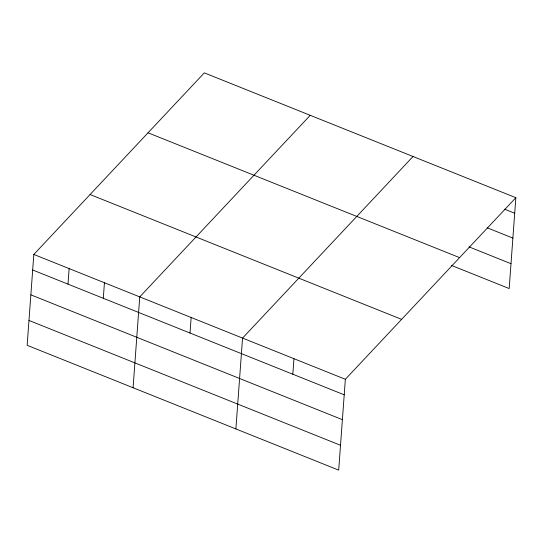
<?xml version="1.0" encoding="UTF-8"?>
<svg xmlns="http://www.w3.org/2000/svg" width="543" height="543" viewBox="0 0 543 543"><rect width="100%" height="100%" fill="white"/><g stroke="black" fill="none" stroke-linecap="round" stroke-linejoin="round"><path stroke-width="0.81" d="M33.822 254.45L27.15 345.3L338.689 470.129L345.362 379.285L515.85 197.7L204.311 72.871L33.822 254.45L345.362 379.285M67.99 284.138L69.131 268.602M103.299 298.283L104.439 282.747M133.076 387.743L139.748 296.892L310.229 115.313M190.009 333.029L191.15 317.492M235.886 428.936L242.551 338.092L413.04 156.506M292.82 374.222L293.96 358.685M515.85 197.7L509.178 288.55L451.545 265.452M504.583 209.184L514.71 213.243M487.18 227.795L512.884 238.092M468.948 246.841L511.004 263.694M148.049 132.797L459.588 257.626M90.084 194.53L401.623 319.359M32.682 269.993L344.221 394.822M30.856 294.842L342.395 419.671M28.976 320.445L340.515 445.274"/></g></svg>
